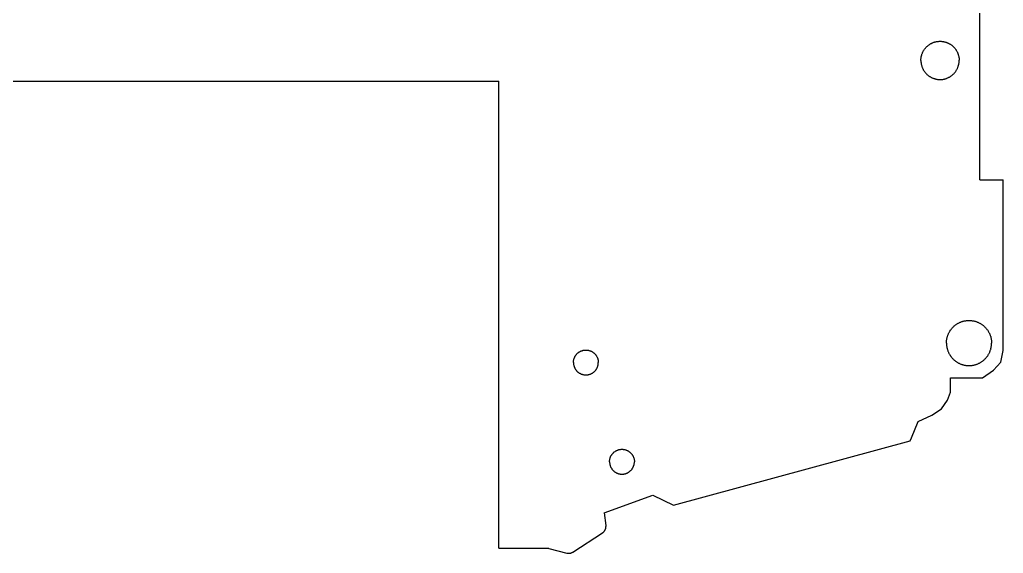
# Model space of a CAD drawing. Header units: inches. Extents: x 1.44 to 6.59, y 1.74 to 4.61.
# Drawn here: x 4.014 to 6.586, y 1.737 to 3.132 of the extents above; entities that cross this region are included whole.
import ezdxf

# ---------------------------------------------------------------- set-up
doc = ezdxf.new("R2010")
doc.units = ezdxf.units.IN
doc.header["$MEASUREMENT"] = 0
doc.layers.add('Mechanical2', color=216, linetype='Continuous')

msp = doc.modelspace()

# ---------------------------------------------------------------- linework, layer by layer
at = {"layer": 'Mechanical2'}
for p, q in [((6.5253, 2.7129), (6.5253, 3.3352)), ((6.3857, 3.0608), (6.3867, 3.0617)), ((6.3867, 3.0617), (6.3877, 3.0627)), ((6.3877, 3.0627), (6.3888, 3.0636)), ((6.3888, 3.0636), (6.3899, 3.0645)), ((6.3899, 3.0645), (6.391, 3.0654)), ((6.391, 3.0654), (6.3921, 3.0662)), ((6.3921, 3.0662), (6.3933, 3.067)), ((6.3933, 3.067), (6.3945, 3.0677)), ((6.3945, 3.0677), (6.3957, 3.0685)), ((6.3957, 3.0685), (6.3969, 3.0692)), ((6.3969, 3.0692), (6.3982, 3.0698)), ((6.3982, 3.0698), (6.3994, 3.0704)), ((6.3994, 3.0704), (6.4007, 3.071)), ((6.4007, 3.071), (6.402, 3.0716)), ((6.402, 3.0716), (6.4033, 3.0721)), ((6.4033, 3.0721), (6.4046, 3.0726)), ((6.4046, 3.0726), (6.406, 3.073)), ((6.406, 3.073), (6.4073, 3.0734)), ((6.4073, 3.0734), (6.4087, 3.0738)), ((6.4087, 3.0738), (6.4101, 3.0741)), ((6.4101, 3.0741), (6.4114, 3.0744)), ((6.4114, 3.0744), (6.4128, 3.0746)), ((6.4128, 3.0746), (6.4142, 3.0748)), ((6.4142, 3.0748), (6.4156, 3.075)), ((6.4156, 3.075), (6.417, 3.0751)), ((6.417, 3.0751), (6.4184, 3.0752)), ((6.4184, 3.0752), (6.4198, 3.0753)), ((6.4198, 3.0753), (6.4212, 3.0753)), ((6.4212, 3.0753), (6.4227, 3.0753)), ((6.4227, 3.0753), (6.4241, 3.0752)), ((6.4241, 3.0752), (6.4255, 3.0751)), ((6.4255, 3.0751), (6.4269, 3.0749)), ((6.4269, 3.0749), (6.4283, 3.0747)), ((6.4283, 3.0747), (6.4297, 3.0745)), ((6.4297, 3.0745), (6.431, 3.0742)), ((6.431, 3.0742), (6.4324, 3.0739)), ((6.4324, 3.0739), (6.4338, 3.0736)), ((6.4338, 3.0736), (6.4351, 3.0732)), ((6.4351, 3.0732), (6.4365, 3.0728)), ((6.4365, 3.0728), (6.4378, 3.0723)), ((6.4378, 3.0723), (6.4391, 3.0718)), ((6.4391, 3.0718), (6.4404, 3.0713)), ((6.4404, 3.0713), (6.4417, 3.0707)), ((6.4417, 3.0707), (6.443, 3.0701)), ((6.443, 3.0701), (6.4443, 3.0695)), ((6.4443, 3.0695), (6.4455, 3.0688)), ((6.4455, 3.0688), (6.4467, 3.0681)), ((6.4467, 3.0681), (6.4479, 3.0674)), ((6.4479, 3.0674), (6.4491, 3.0666)), ((6.4491, 3.0666), (6.4502, 3.0658)), ((6.4502, 3.0658), (6.4514, 3.0649)), ((6.4514, 3.0649), (6.4525, 3.0641)), ((6.4525, 3.0641), (6.4535, 3.0632)), ((6.4535, 3.0632), (6.4546, 3.0622)), ((6.4546, 3.0622), (6.4556, 3.0613)), ((6.3719, 3.0351), (6.3722, 3.0365)), ((6.3722, 3.0365), (6.3725, 3.0378)), ((6.3725, 3.0378), (6.3729, 3.0392)), ((6.3729, 3.0392), (6.3733, 3.0405)), ((6.3733, 3.0405), (6.3737, 3.0419)), ((6.3737, 3.0419), (6.3742, 3.0432)), ((6.3742, 3.0432), (6.3747, 3.0445)), ((6.3747, 3.0445), (6.3753, 3.0458)), ((6.3753, 3.0458), (6.3759, 3.0471)), ((6.3759, 3.0471), (6.3765, 3.0483)), ((6.3765, 3.0483), (6.3772, 3.0496)), ((6.3772, 3.0496), (6.3779, 3.0508)), ((6.3779, 3.0508), (6.3786, 3.052)), ((6.3786, 3.052), (6.3794, 3.0532)), ((6.3794, 3.0532), (6.3802, 3.0543)), ((6.3802, 3.0543), (6.381, 3.0555)), ((6.381, 3.0555), (6.3819, 3.0566)), ((6.3819, 3.0566), (6.3828, 3.0577)), ((6.3828, 3.0577), (6.3837, 3.0587)), ((6.3837, 3.0587), (6.3847, 3.0598)), ((6.3847, 3.0598), (6.3857, 3.0608)), ((6.4556, 3.0613), (6.4566, 3.0603)), ((6.4566, 3.0603), (6.4576, 3.0592)), ((6.4576, 3.0592), (6.4585, 3.0582)), ((6.4585, 3.0582), (6.4594, 3.0571)), ((6.4594, 3.0571), (6.4603, 3.056)), ((6.4603, 3.056), (6.4612, 3.0549)), ((6.4612, 3.0549), (6.462, 3.0538)), ((6.462, 3.0538), (6.4628, 3.0526)), ((6.4628, 3.0526), (6.4635, 3.0514)), ((6.4635, 3.0514), (6.4643, 3.0502)), ((6.4643, 3.0502), (6.4649, 3.049)), ((6.4649, 3.049), (6.4656, 3.0477)), ((6.4656, 3.0477), (6.4662, 3.0464)), ((6.4662, 3.0464), (6.4668, 3.0451)), ((6.4668, 3.0451), (6.4673, 3.0438)), ((6.4673, 3.0438), (6.4678, 3.0425)), ((6.4678, 3.0425), (6.4683, 3.0412)), ((6.4683, 3.0412), (6.4687, 3.0399)), ((6.4687, 3.0399), (6.4691, 3.0385)), ((6.4691, 3.0385), (6.4695, 3.0371)), ((6.4695, 3.0371), (6.4698, 3.0358)), ((6.4698, 3.0358), (6.4701, 3.0344)), ((6.3709, 3.0267), (6.371, 3.0281)), ((6.3709, 3.0253), (6.3709, 3.0267)), ((6.3709, 3.0253), (6.3709, 3.0239)), ((6.3709, 3.0239), (6.371, 3.0225)), ((6.371, 3.0281), (6.3711, 3.0295)), ((6.371, 3.0225), (6.3711, 3.0211)), ((6.3711, 3.0295), (6.3712, 3.0309)), ((6.3711, 3.0211), (6.3712, 3.0197)), ((6.3712, 3.0309), (6.3714, 3.0323)), ((6.3712, 3.0197), (6.3714, 3.0183)), ((6.3714, 3.0323), (6.3716, 3.0337)), ((6.3714, 3.0183), (6.3716, 3.0169)), ((6.3716, 3.0337), (6.3719, 3.0351)), ((6.3716, 3.0169), (6.3719, 3.0155)), ((6.3719, 3.0155), (6.3722, 3.0141)), ((6.3722, 3.0141), (6.3725, 3.0127)), ((6.3725, 3.0127), (6.3729, 3.0114)), ((6.3729, 3.0114), (6.3733, 3.01)), ((6.3733, 3.01), (6.3737, 3.0087)), ((6.4683, 3.0094), (6.4687, 3.0107)), ((6.4687, 3.0107), (6.4691, 3.0121)), ((6.4691, 3.0121), (6.4695, 3.0134)), ((6.4695, 3.0134), (6.4698, 3.0148)), ((6.4698, 3.0148), (6.4701, 3.0162)), ((6.4701, 3.0344), (6.4703, 3.033)), ((6.4701, 3.0162), (6.4703, 3.0176)), ((6.4703, 3.033), (6.4705, 3.0316)), ((6.4703, 3.0176), (6.4705, 3.019)), ((6.4705, 3.0316), (6.4707, 3.0302)), ((6.4705, 3.019), (6.4707, 3.0204)), ((6.4707, 3.0302), (6.4708, 3.0288)), ((6.4707, 3.0204), (6.4708, 3.0218)), ((6.4708, 3.0288), (6.4709, 3.0274)), ((6.4708, 3.0218), (6.4709, 3.0232)), ((6.4709, 3.0274), (6.4709, 3.026)), ((6.4709, 3.0246), (6.4709, 3.026)), ((6.4709, 3.0232), (6.4709, 3.0246)), ((6.3737, 3.0087), (6.3742, 3.0074)), ((6.3742, 3.0074), (6.3747, 3.0061)), ((6.3747, 3.0061), (6.3753, 3.0048)), ((6.3753, 3.0048), (6.3759, 3.0035)), ((6.3759, 3.0035), (6.3765, 3.0022)), ((6.3765, 3.0022), (6.3772, 3.001)), ((6.3772, 3.001), (6.3779, 2.9998)), ((6.3779, 2.9998), (6.3786, 2.9986)), ((6.3786, 2.9986), (6.3794, 2.9974)), ((6.3794, 2.9974), (6.3802, 2.9962)), ((6.3802, 2.9962), (6.381, 2.9951)), ((6.381, 2.9951), (6.3819, 2.994)), ((6.3819, 2.994), (6.3828, 2.9929)), ((6.3828, 2.9929), (6.3837, 2.9918)), ((6.3837, 2.9918), (6.3847, 2.9908)), ((6.3847, 2.9908), (6.3857, 2.9898)), ((6.3857, 2.9898), (6.3867, 2.9888)), ((6.3867, 2.9888), (6.3877, 2.9879)), ((6.3877, 2.9879), (6.3888, 2.987)), ((6.3888, 2.987), (6.3899, 2.9861)), ((6.3899, 2.9861), (6.391, 2.9852)), ((6.391, 2.9852), (6.3921, 2.9844)), ((6.3921, 2.9844), (6.3933, 2.9836)), ((6.4491, 2.984), (6.4502, 2.9848)), ((6.4502, 2.9848), (6.4514, 2.9856)), ((6.4514, 2.9856), (6.4525, 2.9865)), ((6.4525, 2.9865), (6.4535, 2.9874)), ((6.4535, 2.9874), (6.4546, 2.9883)), ((6.4546, 2.9883), (6.4556, 2.9893)), ((6.4556, 2.9893), (6.4566, 2.9903)), ((6.4566, 2.9903), (6.4576, 2.9913)), ((6.4576, 2.9913), (6.4585, 2.9924)), ((6.4585, 2.9924), (6.4594, 2.9934)), ((6.4594, 2.9934), (6.4603, 2.9945)), ((6.4603, 2.9945), (6.4612, 2.9957)), ((6.4612, 2.9957), (6.462, 2.9968)), ((6.462, 2.9968), (6.4628, 2.998)), ((6.4628, 2.998), (6.4635, 2.9992)), ((6.4635, 2.9992), (6.4643, 3.0004)), ((6.4643, 3.0004), (6.4649, 3.0016)), ((6.4649, 3.0016), (6.4656, 3.0029)), ((6.4656, 3.0029), (6.4662, 3.0041)), ((6.4662, 3.0041), (6.4668, 3.0054)), ((6.4668, 3.0054), (6.4673, 3.0067)), ((6.4673, 3.0067), (6.4678, 3.008)), ((6.4678, 3.008), (6.4683, 3.0094)), ((2.772, 2.971), (5.267, 2.971)), ((5.267, 1.7505), (5.267, 2.971)), ((6.3933, 2.9836), (6.3945, 2.9828)), ((6.3945, 2.9828), (6.3957, 2.9821)), ((6.3957, 2.9821), (6.3969, 2.9814)), ((6.3969, 2.9814), (6.3982, 2.9808)), ((6.3982, 2.9808), (6.3994, 2.9801)), ((6.3994, 2.9801), (6.4007, 2.9795)), ((6.4007, 2.9795), (6.402, 2.979)), ((6.402, 2.979), (6.4033, 2.9785)), ((6.4033, 2.9785), (6.4046, 2.978)), ((6.4046, 2.978), (6.406, 2.9776)), ((6.406, 2.9776), (6.4073, 2.9772)), ((6.4073, 2.9772), (6.4087, 2.9768)), ((6.4087, 2.9768), (6.4101, 2.9765)), ((6.4101, 2.9765), (6.4114, 2.9762)), ((6.4114, 2.9762), (6.4128, 2.9759)), ((6.4128, 2.9759), (6.4142, 2.9757)), ((6.4142, 2.9757), (6.4156, 2.9756)), ((6.4156, 2.9756), (6.417, 2.9754)), ((6.417, 2.9754), (6.4184, 2.9753)), ((6.4184, 2.9753), (6.4198, 2.9753)), ((6.4198, 2.9753), (6.4212, 2.9753)), ((6.4212, 2.9753), (6.4227, 2.9753)), ((6.4227, 2.9753), (6.4241, 2.9754)), ((6.4241, 2.9754), (6.4255, 2.9755)), ((6.4255, 2.9755), (6.4269, 2.9756)), ((6.4269, 2.9756), (6.4283, 2.9758)), ((6.4283, 2.9758), (6.4297, 2.9761)), ((6.4297, 2.9761), (6.431, 2.9763)), ((6.431, 2.9763), (6.4324, 2.9766)), ((6.4324, 2.9766), (6.4338, 2.977)), ((6.4338, 2.977), (6.4351, 2.9774)), ((6.4351, 2.9774), (6.4365, 2.9778)), ((6.4365, 2.9778), (6.4378, 2.9782)), ((6.4378, 2.9782), (6.4391, 2.9787)), ((6.4391, 2.9787), (6.4404, 2.9793)), ((6.4404, 2.9793), (6.4417, 2.9798)), ((6.4417, 2.9798), (6.443, 2.9804)), ((6.443, 2.9804), (6.4443, 2.9811)), ((6.4443, 2.9811), (6.4455, 2.9818)), ((6.4455, 2.9818), (6.4467, 2.9825)), ((6.4467, 2.9825), (6.4479, 2.9832)), ((6.4479, 2.9832), (6.4491, 2.984)), ((6.5253, 2.7129), (6.5864, 2.7129)), ((6.5864, 2.2671), (6.5864, 2.7129)), ((6.4736, 2.3409), (6.475, 2.3415)), ((6.475, 2.3415), (6.4764, 2.342)), ((6.4764, 2.342), (6.4779, 2.3425)), ((6.4779, 2.3425), (6.4793, 2.343)), ((6.4793, 2.343), (6.4808, 2.3434)), ((6.4808, 2.3434), (6.4823, 2.3438)), ((6.4823, 2.3438), (6.4838, 2.3442)), ((6.4838, 2.3442), (6.4853, 2.3445)), ((6.4853, 2.3445), (6.4868, 2.3448)), ((6.4868, 2.3448), (6.4883, 2.345)), ((6.4883, 2.345), (6.4898, 2.3452)), ((6.4898, 2.3452), (6.4913, 2.3454)), ((6.4913, 2.3454), (6.4929, 2.3455)), ((6.4929, 2.3455), (6.4944, 2.3456)), ((6.4944, 2.3456), (6.4959, 2.3456)), ((6.4959, 2.3456), (6.4975, 2.3456)), ((6.4975, 2.3456), (6.499, 2.3456)), ((6.499, 2.3456), (6.5005, 2.3455)), ((6.5005, 2.3455), (6.502, 2.3454)), ((6.502, 2.3454), (6.5036, 2.3452)), ((6.5036, 2.3452), (6.5051, 2.345)), ((6.5051, 2.345), (6.5066, 2.3448)), ((6.5066, 2.3448), (6.5081, 2.3445)), ((6.5081, 2.3445), (6.5096, 2.3442)), ((6.5096, 2.3442), (6.5111, 2.3438)), ((6.5111, 2.3438), (6.5126, 2.3434)), ((6.5126, 2.3434), (6.5141, 2.343)), ((6.5141, 2.343), (6.5155, 2.3425)), ((6.5155, 2.3425), (6.517, 2.342)), ((6.517, 2.342), (6.5184, 2.3415)), ((6.5184, 2.3415), (6.5198, 2.3409)), ((6.4447, 2.3145), (6.4454, 2.3159)), ((6.4454, 2.3159), (6.4462, 2.3172)), ((6.4462, 2.3172), (6.447, 2.3185)), ((6.447, 2.3185), (6.4478, 2.3198)), ((6.4478, 2.3198), (6.4487, 2.321)), ((6.4487, 2.321), (6.4496, 2.3222)), ((6.4496, 2.3222), (6.4506, 2.3235)), ((6.4506, 2.3235), (6.4516, 2.3246)), ((6.4516, 2.3246), (6.4526, 2.3258)), ((6.4526, 2.3258), (6.4536, 2.3269)), ((6.4536, 2.3269), (6.4547, 2.328)), ((6.4547, 2.328), (6.4557, 2.3291)), ((6.4557, 2.3291), (6.4569, 2.3302)), ((6.4569, 2.3302), (6.458, 2.3312)), ((6.458, 2.3312), (6.4592, 2.3322)), ((6.4592, 2.3322), (6.4604, 2.3331)), ((6.4604, 2.3331), (6.4616, 2.3341)), ((6.4616, 2.3341), (6.4628, 2.3349)), ((6.4628, 2.3349), (6.4641, 2.3358)), ((6.4641, 2.3358), (6.4654, 2.3366)), ((6.4654, 2.3366), (6.4667, 2.3374)), ((6.4667, 2.3374), (6.468, 2.3382)), ((6.468, 2.3382), (6.4694, 2.3389)), ((6.4694, 2.3389), (6.4708, 2.3396)), ((6.4708, 2.3396), (6.4722, 2.3403)), ((6.4722, 2.3403), (6.4736, 2.3409)), ((6.5198, 2.3409), (6.5212, 2.3403)), ((6.5212, 2.3403), (6.5226, 2.3396)), ((6.5226, 2.3396), (6.524, 2.3389)), ((6.524, 2.3389), (6.5253, 2.3382)), ((6.5253, 2.3382), (6.5267, 2.3374)), ((6.5267, 2.3374), (6.528, 2.3366)), ((6.528, 2.3366), (6.5293, 2.3358)), ((6.5293, 2.3358), (6.5305, 2.3349)), ((6.5305, 2.3349), (6.5318, 2.3341)), ((6.5318, 2.3341), (6.533, 2.3331)), ((6.533, 2.3331), (6.5342, 2.3322)), ((6.5342, 2.3322), (6.5354, 2.3312)), ((6.5354, 2.3312), (6.5365, 2.3302)), ((6.5365, 2.3302), (6.5376, 2.3291)), ((6.5376, 2.3291), (6.5387, 2.328)), ((6.5387, 2.328), (6.5398, 2.3269)), ((6.5398, 2.3269), (6.5408, 2.3258)), ((6.5408, 2.3258), (6.5418, 2.3246)), ((6.5418, 2.3246), (6.5428, 2.3235)), ((6.5428, 2.3235), (6.5437, 2.3222)), ((6.5437, 2.3222), (6.5446, 2.321)), ((6.5446, 2.321), (6.5455, 2.3198)), ((6.5455, 2.3198), (6.5464, 2.3185)), ((6.5464, 2.3185), (6.5472, 2.3172)), ((6.5472, 2.3172), (6.548, 2.3159)), ((6.548, 2.3159), (6.5487, 2.3145)), ((6.4377, 2.2896), (6.4378, 2.2911)), ((6.4378, 2.2911), (6.4379, 2.2927)), ((6.4379, 2.2927), (6.4381, 2.2942)), ((6.4381, 2.2942), (6.4383, 2.2957)), ((6.4383, 2.2957), (6.4386, 2.2972)), ((6.4386, 2.2972), (6.4389, 2.2987)), ((6.4389, 2.2987), (6.4392, 2.3002)), ((6.4392, 2.3002), (6.4396, 2.3017)), ((6.4396, 2.3017), (6.44, 2.3032)), ((6.44, 2.3032), (6.4405, 2.3046)), ((6.4405, 2.3046), (6.441, 2.3061)), ((6.441, 2.3061), (6.4415, 2.3075)), ((6.4415, 2.3075), (6.442, 2.309)), ((6.442, 2.309), (6.4426, 2.3104)), ((6.4426, 2.3104), (6.4433, 2.3118)), ((6.4433, 2.3118), (6.444, 2.3132)), ((6.444, 2.3132), (6.4447, 2.3145)), ((6.5487, 2.3145), (6.5494, 2.3132)), ((6.5494, 2.3132), (6.5501, 2.3118)), ((6.5501, 2.3118), (6.5507, 2.3104)), ((6.5507, 2.3104), (6.5513, 2.309)), ((6.5513, 2.309), (6.5519, 2.3075)), ((6.5519, 2.3075), (6.5524, 2.3061)), ((6.5524, 2.3061), (6.5529, 2.3046)), ((6.5529, 2.3046), (6.5534, 2.3032)), ((6.5534, 2.3032), (6.5538, 2.3017)), ((6.5538, 2.3017), (6.5541, 2.3002)), ((6.5541, 2.3002), (6.5545, 2.2987)), ((6.5545, 2.2987), (6.5548, 2.2972)), ((6.5548, 2.2972), (6.555, 2.2957)), ((6.555, 2.2957), (6.5552, 2.2942)), ((6.5552, 2.2942), (6.5554, 2.2927)), ((6.5554, 2.2927), (6.5556, 2.2911)), ((6.5556, 2.2911), (6.5557, 2.2896)), ((5.4784, 2.2639), (5.4794, 2.2644)), ((5.4794, 2.2644), (5.4804, 2.2649)), ((5.4804, 2.2649), (5.4814, 2.2654)), ((5.4814, 2.2654), (5.4825, 2.2658)), ((5.4825, 2.2658), (5.4835, 2.2662)), ((5.4835, 2.2662), (5.4846, 2.2666)), ((5.4846, 2.2666), (5.4857, 2.2669)), ((5.4857, 2.2669), (5.4868, 2.2672)), ((5.4868, 2.2672), (5.4879, 2.2675)), ((5.4879, 2.2675), (5.489, 2.2677)), ((5.489, 2.2677), (5.4901, 2.2679)), ((5.4901, 2.2679), (5.4912, 2.268)), ((5.4912, 2.268), (5.4924, 2.2681)), ((5.4924, 2.2681), (5.4935, 2.2682)), ((5.4935, 2.2682), (5.4946, 2.2682)), ((5.4946, 2.2682), (5.4958, 2.2682)), ((5.4958, 2.2682), (5.4969, 2.2681)), ((5.4969, 2.2681), (5.498, 2.268)), ((5.498, 2.268), (5.4992, 2.2679)), ((5.4992, 2.2679), (5.5003, 2.2677)), ((5.5003, 2.2677), (5.5014, 2.2675)), ((5.5014, 2.2675), (5.5025, 2.2672)), ((5.5025, 2.2672), (5.5036, 2.2669)), ((5.5036, 2.2669), (5.5047, 2.2666)), ((5.5047, 2.2666), (5.5058, 2.2662)), ((5.5058, 2.2662), (5.5068, 2.2658)), ((5.5068, 2.2658), (5.5079, 2.2654)), ((5.5079, 2.2654), (5.5089, 2.2649)), ((5.5089, 2.2649), (5.5099, 2.2644)), ((5.5099, 2.2644), (5.5109, 2.2639)), ((6.4376, 2.2881), (6.4377, 2.2896)), ((6.4376, 2.2865), (6.4376, 2.2881)), ((6.4376, 2.2865), (6.4376, 2.285)), ((6.4376, 2.285), (6.4377, 2.2835)), ((6.4377, 2.2835), (6.4378, 2.2819)), ((6.4378, 2.2819), (6.4379, 2.2804)), ((6.4379, 2.2804), (6.4381, 2.2789)), ((6.4381, 2.2789), (6.4383, 2.2774)), ((6.4383, 2.2774), (6.4386, 2.2759)), ((6.4386, 2.2759), (6.4389, 2.2744)), ((6.4389, 2.2744), (6.4392, 2.2729)), ((6.4392, 2.2729), (6.4396, 2.2714)), ((6.4396, 2.2714), (6.44, 2.2699)), ((6.44, 2.2699), (6.4405, 2.2684)), ((6.4405, 2.2684), (6.441, 2.267)), ((6.441, 2.267), (6.4415, 2.2655)), ((6.4415, 2.2655), (6.442, 2.2641)), ((6.442, 2.2641), (6.4426, 2.2627)), ((6.5507, 2.2627), (6.5513, 2.2641)), ((6.5513, 2.2641), (6.5519, 2.2655)), ((6.5519, 2.2655), (6.5524, 2.267)), ((6.5524, 2.267), (6.5529, 2.2684)), ((6.5529, 2.2684), (6.5534, 2.2699)), ((6.5534, 2.2699), (6.5538, 2.2714)), ((6.5538, 2.2714), (6.5541, 2.2729)), ((6.5541, 2.2729), (6.5545, 2.2744)), ((6.5545, 2.2744), (6.5548, 2.2759)), ((6.5548, 2.2759), (6.555, 2.2774)), ((6.555, 2.2774), (6.5552, 2.2789)), ((6.5552, 2.2789), (6.5554, 2.2804)), ((6.5554, 2.2804), (6.5556, 2.2819)), ((6.5556, 2.2819), (6.5557, 2.2835)), ((6.5557, 2.2896), (6.5557, 2.2881)), ((6.5557, 2.2881), (6.5557, 2.2865)), ((6.5557, 2.285), (6.5557, 2.2865)), ((6.5557, 2.2835), (6.5557, 2.285)), ((6.58, 2.2364), (6.5864, 2.2671)), ((5.4622, 2.238), (5.4623, 2.2391)), ((5.4623, 2.2391), (5.4625, 2.2402)), ((5.4625, 2.2402), (5.4626, 2.2413)), ((5.4626, 2.2413), (5.4629, 2.2425)), ((5.4629, 2.2425), (5.4631, 2.2436)), ((5.4631, 2.2436), (5.4634, 2.2447)), ((5.4634, 2.2447), (5.4637, 2.2457)), ((5.4637, 2.2457), (5.4641, 2.2468)), ((5.4641, 2.2468), (5.4645, 2.2479)), ((5.4645, 2.2479), (5.465, 2.2489)), ((5.465, 2.2489), (5.4654, 2.25)), ((5.4654, 2.25), (5.4659, 2.251)), ((5.4659, 2.251), (5.4665, 2.252)), ((5.4665, 2.252), (5.4671, 2.2529)), ((5.4671, 2.2529), (5.4677, 2.2539)), ((5.4677, 2.2539), (5.4684, 2.2548)), ((5.4684, 2.2548), (5.469, 2.2557)), ((5.469, 2.2557), (5.4697, 2.2566)), ((5.4697, 2.2566), (5.4705, 2.2575)), ((5.4705, 2.2575), (5.4713, 2.2583)), ((5.4713, 2.2583), (5.4721, 2.2591)), ((5.4721, 2.2591), (5.4729, 2.2599)), ((5.4729, 2.2599), (5.4738, 2.2606)), ((5.4738, 2.2606), (5.4746, 2.2613)), ((5.4746, 2.2613), (5.4755, 2.262)), ((5.4755, 2.262), (5.4765, 2.2626)), ((5.4765, 2.2626), (5.4774, 2.2633)), ((5.4774, 2.2633), (5.4784, 2.2639)), ((5.5109, 2.2639), (5.5119, 2.2633)), ((5.5119, 2.2633), (5.5128, 2.2626)), ((5.5128, 2.2626), (5.5137, 2.262)), ((5.5137, 2.262), (5.5147, 2.2613)), ((5.5147, 2.2613), (5.5155, 2.2606)), ((5.5155, 2.2606), (5.5164, 2.2599)), ((5.5164, 2.2599), (5.5172, 2.2591)), ((5.5172, 2.2591), (5.518, 2.2583)), ((5.518, 2.2583), (5.5188, 2.2575)), ((5.5188, 2.2575), (5.5195, 2.2566)), ((5.5195, 2.2566), (5.5203, 2.2557)), ((5.5203, 2.2557), (5.5209, 2.2548)), ((5.5209, 2.2548), (5.5216, 2.2539)), ((5.5216, 2.2539), (5.5222, 2.2529)), ((5.5222, 2.2529), (5.5228, 2.252)), ((5.5228, 2.252), (5.5233, 2.251)), ((5.5233, 2.251), (5.5239, 2.25)), ((5.5239, 2.25), (5.5243, 2.2489)), ((5.5243, 2.2489), (5.5248, 2.2479)), ((5.5248, 2.2479), (5.5252, 2.2468)), ((5.5252, 2.2468), (5.5256, 2.2457)), ((5.5256, 2.2457), (5.5259, 2.2447)), ((5.5259, 2.2447), (5.5262, 2.2436)), ((5.5262, 2.2436), (5.5264, 2.2425)), ((5.5264, 2.2425), (5.5267, 2.2413)), ((5.5267, 2.2413), (5.5268, 2.2402)), ((5.5268, 2.2402), (5.527, 2.2391)), ((5.527, 2.2391), (5.5271, 2.238)), ((6.4426, 2.2627), (6.4433, 2.2613)), ((6.4433, 2.2613), (6.444, 2.2599)), ((6.444, 2.2599), (6.4447, 2.2586)), ((6.4447, 2.2586), (6.4454, 2.2572)), ((6.4454, 2.2572), (6.4462, 2.2559)), ((6.4462, 2.2559), (6.447, 2.2546)), ((6.447, 2.2546), (6.4478, 2.2533)), ((6.4478, 2.2533), (6.4487, 2.2521)), ((6.4487, 2.2521), (6.4496, 2.2508)), ((6.4496, 2.2508), (6.4506, 2.2496)), ((6.4506, 2.2496), (6.4516, 2.2485)), ((6.4516, 2.2485), (6.4526, 2.2473)), ((6.4526, 2.2473), (6.4536, 2.2462)), ((6.4536, 2.2462), (6.4547, 2.2451)), ((6.4547, 2.2451), (6.4557, 2.244)), ((6.4557, 2.244), (6.4569, 2.2429)), ((6.4569, 2.2429), (6.458, 2.2419)), ((6.458, 2.2419), (6.4592, 2.2409)), ((6.4592, 2.2409), (6.4604, 2.24)), ((6.4604, 2.24), (6.4616, 2.239)), ((6.4616, 2.239), (6.4628, 2.2381)), ((6.5305, 2.2381), (6.5318, 2.239)), ((6.5318, 2.239), (6.533, 2.24)), ((6.533, 2.24), (6.5342, 2.2409)), ((6.5342, 2.2409), (6.5354, 2.2419)), ((6.5354, 2.2419), (6.5365, 2.2429)), ((6.5365, 2.2429), (6.5376, 2.244)), ((6.5376, 2.244), (6.5387, 2.2451)), ((6.5387, 2.2451), (6.5398, 2.2462)), ((6.5398, 2.2462), (6.5408, 2.2473)), ((6.5408, 2.2473), (6.5418, 2.2485)), ((6.5418, 2.2485), (6.5428, 2.2496)), ((6.5428, 2.2496), (6.5437, 2.2508)), ((6.5437, 2.2508), (6.5446, 2.2521)), ((6.5446, 2.2521), (6.5455, 2.2533)), ((6.5455, 2.2533), (6.5464, 2.2546)), ((6.5464, 2.2546), (6.5472, 2.2559)), ((6.5472, 2.2559), (6.548, 2.2572)), ((6.548, 2.2572), (6.5487, 2.2586)), ((6.5487, 2.2586), (6.5494, 2.2599)), ((6.5494, 2.2599), (6.5501, 2.2613)), ((6.5501, 2.2613), (6.5507, 2.2627)), ((5.4621, 2.2357), (5.4622, 2.2368)), ((5.4621, 2.2357), (5.4622, 2.2346)), ((5.4622, 2.2368), (5.4622, 2.238)), ((5.4622, 2.2346), (5.4622, 2.2334)), ((5.4622, 2.2334), (5.4623, 2.2323)), ((5.4623, 2.2323), (5.4625, 2.2312)), ((5.4625, 2.2312), (5.4626, 2.2301)), ((5.4626, 2.2301), (5.4629, 2.2289)), ((5.4629, 2.2289), (5.4631, 2.2278)), ((5.4631, 2.2278), (5.4634, 2.2267)), ((5.4634, 2.2267), (5.4637, 2.2257)), ((5.4637, 2.2257), (5.4641, 2.2246)), ((5.4641, 2.2246), (5.4645, 2.2235)), ((5.4645, 2.2235), (5.465, 2.2225)), ((5.465, 2.2225), (5.4654, 2.2215)), ((5.4654, 2.2215), (5.4659, 2.2204)), ((5.4659, 2.2204), (5.4665, 2.2195)), ((5.4665, 2.2195), (5.4671, 2.2185)), ((5.4671, 2.2185), (5.4677, 2.2175)), ((5.4677, 2.2175), (5.4684, 2.2166)), ((5.4684, 2.2166), (5.469, 2.2157)), ((5.469, 2.2157), (5.4697, 2.2148)), ((5.4697, 2.2148), (5.4705, 2.214)), ((5.4705, 2.214), (5.4713, 2.2131)), ((5.4713, 2.2131), (5.4721, 2.2123)), ((5.5172, 2.2123), (5.518, 2.2131)), ((5.518, 2.2131), (5.5188, 2.214)), ((5.5188, 2.214), (5.5195, 2.2148)), ((5.5195, 2.2148), (5.5203, 2.2157)), ((5.5203, 2.2157), (5.5209, 2.2166)), ((5.5209, 2.2166), (5.5216, 2.2175)), ((5.5216, 2.2175), (5.5222, 2.2185)), ((5.5222, 2.2185), (5.5228, 2.2195)), ((5.5228, 2.2195), (5.5233, 2.2204)), ((5.5233, 2.2204), (5.5239, 2.2215)), ((5.5239, 2.2215), (5.5243, 2.2225)), ((5.5243, 2.2225), (5.5248, 2.2235)), ((5.5248, 2.2235), (5.5252, 2.2246)), ((5.5252, 2.2246), (5.5256, 2.2257)), ((5.5256, 2.2257), (5.5259, 2.2267)), ((5.5259, 2.2267), (5.5262, 2.2278)), ((5.5262, 2.2278), (5.5264, 2.2289)), ((5.5264, 2.2289), (5.5267, 2.2301)), ((5.5267, 2.2301), (5.5268, 2.2312)), ((5.5268, 2.2312), (5.527, 2.2323)), ((5.527, 2.2323), (5.5271, 2.2334)), ((5.5271, 2.238), (5.5271, 2.2368)), ((5.5271, 2.2368), (5.5271, 2.2357)), ((5.5271, 2.2346), (5.5271, 2.2357)), ((5.5271, 2.2334), (5.5271, 2.2346)), ((6.4628, 2.2381), (6.4641, 2.2373)), ((6.4641, 2.2373), (6.4654, 2.2365)), ((6.4654, 2.2365), (6.4667, 2.2357)), ((6.4667, 2.2357), (6.468, 2.2349)), ((6.468, 2.2349), (6.4694, 2.2342)), ((6.4694, 2.2342), (6.4708, 2.2335)), ((6.4708, 2.2335), (6.4722, 2.2328)), ((6.4722, 2.2328), (6.4736, 2.2322)), ((6.4736, 2.2322), (6.475, 2.2316)), ((6.475, 2.2316), (6.4764, 2.2311)), ((6.4764, 2.2311), (6.4779, 2.2306)), ((6.4779, 2.2306), (6.4793, 2.2301)), ((6.4793, 2.2301), (6.4808, 2.2297)), ((6.4808, 2.2297), (6.4823, 2.2293)), ((6.4823, 2.2293), (6.4838, 2.2289)), ((6.4838, 2.2289), (6.4853, 2.2286)), ((6.4853, 2.2286), (6.4868, 2.2283)), ((6.4868, 2.2283), (6.4883, 2.2281)), ((6.4883, 2.2281), (6.4898, 2.2279)), ((6.4898, 2.2279), (6.4913, 2.2277)), ((6.4913, 2.2277), (6.4929, 2.2276)), ((6.4929, 2.2276), (6.4944, 2.2275)), ((6.4944, 2.2275), (6.4959, 2.2275)), ((6.4959, 2.2275), (6.4975, 2.2275)), ((6.4975, 2.2275), (6.499, 2.2275)), ((6.499, 2.2275), (6.5005, 2.2276)), ((6.5005, 2.2276), (6.502, 2.2277)), ((6.502, 2.2277), (6.5036, 2.2279)), ((6.5036, 2.2279), (6.5051, 2.2281)), ((6.5051, 2.2281), (6.5066, 2.2283)), ((6.5066, 2.2283), (6.5081, 2.2286)), ((6.5081, 2.2286), (6.5096, 2.2289)), ((6.5096, 2.2289), (6.5111, 2.2293)), ((6.5111, 2.2293), (6.5126, 2.2297)), ((6.5126, 2.2297), (6.5141, 2.2301)), ((6.5141, 2.2301), (6.5155, 2.2306)), ((6.5155, 2.2306), (6.517, 2.2311)), ((6.517, 2.2311), (6.5184, 2.2316)), ((6.5184, 2.2316), (6.5198, 2.2322)), ((6.5198, 2.2322), (6.5212, 2.2328)), ((6.5212, 2.2328), (6.5226, 2.2335)), ((6.5226, 2.2335), (6.524, 2.2342)), ((6.524, 2.2342), (6.5253, 2.2349)), ((6.5253, 2.2349), (6.5267, 2.2357)), ((6.5267, 2.2357), (6.528, 2.2365)), ((6.528, 2.2365), (6.5293, 2.2373)), ((6.5293, 2.2373), (6.5305, 2.2381)), ((6.5319, 2.1958), (6.5609, 2.216)), ((6.5609, 2.216), (6.58, 2.2364)), ((5.4721, 2.2123), (5.4729, 2.2116)), ((5.4729, 2.2116), (5.4738, 2.2108)), ((5.4738, 2.2108), (5.4746, 2.2101)), ((5.4746, 2.2101), (5.4755, 2.2094)), ((5.4755, 2.2094), (5.4765, 2.2088)), ((5.4765, 2.2088), (5.4774, 2.2081)), ((5.4774, 2.2081), (5.4784, 2.2076)), ((5.4784, 2.2076), (5.4794, 2.207)), ((5.4794, 2.207), (5.4804, 2.2065)), ((5.4804, 2.2065), (5.4814, 2.206)), ((5.4814, 2.206), (5.4825, 2.2056)), ((5.4825, 2.2056), (5.4835, 2.2052)), ((5.4835, 2.2052), (5.4846, 2.2048)), ((5.4846, 2.2048), (5.4857, 2.2045)), ((5.4857, 2.2045), (5.4868, 2.2042)), ((5.4868, 2.2042), (5.4879, 2.2039)), ((5.4879, 2.2039), (5.489, 2.2037)), ((5.489, 2.2037), (5.4901, 2.2035)), ((5.4901, 2.2035), (5.4912, 2.2034)), ((5.4912, 2.2034), (5.4924, 2.2033)), ((5.4924, 2.2033), (5.4935, 2.2032)), ((5.4935, 2.2032), (5.4946, 2.2032)), ((5.4946, 2.2032), (5.4958, 2.2032)), ((5.4958, 2.2032), (5.4969, 2.2033)), ((5.4969, 2.2033), (5.498, 2.2034)), ((5.498, 2.2034), (5.4992, 2.2035)), ((5.4992, 2.2035), (5.5003, 2.2037)), ((5.5003, 2.2037), (5.5014, 2.2039)), ((5.5014, 2.2039), (5.5025, 2.2042)), ((5.5025, 2.2042), (5.5036, 2.2045)), ((5.5036, 2.2045), (5.5047, 2.2048)), ((5.5047, 2.2048), (5.5058, 2.2052)), ((5.5058, 2.2052), (5.5068, 2.2056)), ((5.5068, 2.2056), (5.5079, 2.206)), ((5.5079, 2.206), (5.5089, 2.2065)), ((5.5089, 2.2065), (5.5099, 2.207)), ((5.5099, 2.207), (5.5109, 2.2076)), ((5.5109, 2.2076), (5.5119, 2.2081)), ((5.5119, 2.2081), (5.5128, 2.2088)), ((5.5128, 2.2088), (5.5137, 2.2094)), ((5.5137, 2.2094), (5.5147, 2.2101)), ((5.5147, 2.2101), (5.5155, 2.2108)), ((5.5155, 2.2108), (5.5164, 2.2116)), ((5.5164, 2.2116), (5.5172, 2.2123)), ((6.4482, 2.1958), (6.5319, 2.1958)), ((6.4482, 2.1584), (6.4482, 2.1958)), ((6.4247, 2.1148), (6.4403, 2.137)), ((6.4403, 2.137), (6.4482, 2.1584)), ((6.3991, 2.0979), (6.4247, 2.1148)), ((6.3635, 2.0815), (6.3991, 2.0979)), ((6.346, 2.0387), (6.3635, 2.0815)), ((6.3425, 2.0308), (6.346, 2.0387)), ((5.5769, 2.0065), (5.5779, 2.0069)), ((5.5779, 2.0069), (5.579, 2.0073)), ((5.579, 2.0073), (5.5801, 2.0076)), ((5.5801, 2.0076), (5.5812, 2.0079)), ((5.5812, 2.0079), (5.5823, 2.0081)), ((5.5823, 2.0081), (5.5834, 2.0084)), ((5.5834, 2.0084), (5.5845, 2.0085)), ((5.5845, 2.0085), (5.5856, 2.0087)), ((5.5856, 2.0087), (5.5868, 2.0088)), ((5.5868, 2.0088), (5.5879, 2.0088)), ((5.5879, 2.0088), (5.589, 2.0089)), ((5.589, 2.0089), (5.5902, 2.0088)), ((5.5902, 2.0088), (5.5913, 2.0088)), ((5.5913, 2.0088), (5.5924, 2.0087)), ((5.5924, 2.0087), (5.5936, 2.0085)), ((5.5936, 2.0085), (5.5947, 2.0084)), ((5.5947, 2.0084), (5.5958, 2.0081)), ((5.5958, 2.0081), (5.5969, 2.0079)), ((5.5969, 2.0079), (5.598, 2.0076)), ((5.598, 2.0076), (5.5991, 2.0073)), ((5.5991, 2.0073), (5.6002, 2.0069)), ((5.6002, 2.0069), (5.6012, 2.0065)), ((5.7236, 1.8628), (6.3425, 2.0308)), ((5.5569, 1.9809), (5.557, 1.982)), ((5.557, 1.982), (5.5572, 1.9831)), ((5.5572, 1.9831), (5.5575, 1.9842)), ((5.5575, 1.9842), (5.5578, 1.9853)), ((5.5578, 1.9853), (5.5581, 1.9864)), ((5.5581, 1.9864), (5.5585, 1.9875)), ((5.5585, 1.9875), (5.5589, 1.9885)), ((5.5589, 1.9885), (5.5593, 1.9896)), ((5.5593, 1.9896), (5.5598, 1.9906)), ((5.5598, 1.9906), (5.5603, 1.9916)), ((5.5603, 1.9916), (5.5609, 1.9926)), ((5.5609, 1.9926), (5.5615, 1.9936)), ((5.5615, 1.9936), (5.5621, 1.9945)), ((5.5621, 1.9945), (5.5627, 1.9955)), ((5.5627, 1.9955), (5.5634, 1.9964)), ((5.5634, 1.9964), (5.5641, 1.9972)), ((5.5641, 1.9972), (5.5649, 1.9981)), ((5.5649, 1.9981), (5.5657, 1.9989)), ((5.5657, 1.9989), (5.5665, 1.9997)), ((5.5665, 1.9997), (5.5673, 2.0005)), ((5.5673, 2.0005), (5.5681, 2.0013)), ((5.5681, 2.0013), (5.569, 2.002)), ((5.569, 2.002), (5.5699, 2.0026)), ((5.5699, 2.0026), (5.5709, 2.0033)), ((5.5709, 2.0033), (5.5718, 2.0039)), ((5.5718, 2.0039), (5.5728, 2.0045)), ((5.5728, 2.0045), (5.5738, 2.0051)), ((5.5738, 2.0051), (5.5748, 2.0056)), ((5.5748, 2.0056), (5.5758, 2.006)), ((5.5758, 2.006), (5.5769, 2.0065)), ((5.6012, 2.0065), (5.6023, 2.006)), ((5.6023, 2.006), (5.6033, 2.0056)), ((5.6033, 2.0056), (5.6043, 2.0051)), ((5.6043, 2.0051), (5.6053, 2.0045)), ((5.6053, 2.0045), (5.6063, 2.0039)), ((5.6063, 2.0039), (5.6072, 2.0033)), ((5.6072, 2.0033), (5.6081, 2.0026)), ((5.6081, 2.0026), (5.609, 2.002)), ((5.609, 2.002), (5.6099, 2.0013)), ((5.6099, 2.0013), (5.6108, 2.0005)), ((5.6108, 2.0005), (5.6116, 1.9997)), ((5.6116, 1.9997), (5.6124, 1.9989)), ((5.6124, 1.9989), (5.6132, 1.9981)), ((5.6132, 1.9981), (5.6139, 1.9972)), ((5.6139, 1.9972), (5.6146, 1.9964)), ((5.6146, 1.9964), (5.6153, 1.9955)), ((5.6153, 1.9955), (5.616, 1.9945)), ((5.616, 1.9945), (5.6166, 1.9936)), ((5.6166, 1.9936), (5.6172, 1.9926)), ((5.6172, 1.9926), (5.6177, 1.9916)), ((5.6177, 1.9916), (5.6182, 1.9906)), ((5.6182, 1.9906), (5.6187, 1.9896)), ((5.6187, 1.9896), (5.6192, 1.9885)), ((5.6192, 1.9885), (5.6196, 1.9875)), ((5.6196, 1.9875), (5.6199, 1.9864)), ((5.6199, 1.9864), (5.6203, 1.9853)), ((5.6203, 1.9853), (5.6206, 1.9842)), ((5.6206, 1.9842), (5.6208, 1.9831)), ((5.6208, 1.9831), (5.621, 1.982)), ((5.621, 1.982), (5.6212, 1.9809)), ((5.5565, 1.9764), (5.5566, 1.9775)), ((5.5565, 1.9764), (5.5566, 1.9752)), ((5.5566, 1.9786), (5.5567, 1.9798)), ((5.5566, 1.9775), (5.5566, 1.9786)), ((5.5566, 1.9752), (5.5566, 1.9741)), ((5.5566, 1.9741), (5.5567, 1.973)), ((5.5567, 1.9798), (5.5569, 1.9809)), ((5.5567, 1.973), (5.5569, 1.9718)), ((5.5569, 1.9718), (5.557, 1.9707)), ((5.557, 1.9707), (5.5572, 1.9696)), ((5.5572, 1.9696), (5.5575, 1.9685)), ((5.5575, 1.9685), (5.5578, 1.9674)), ((5.5578, 1.9674), (5.5581, 1.9663)), ((5.5581, 1.9663), (5.5585, 1.9652)), ((5.5585, 1.9652), (5.5589, 1.9642)), ((5.5589, 1.9642), (5.5593, 1.9631)), ((5.5593, 1.9631), (5.5598, 1.9621)), ((5.5598, 1.9621), (5.5603, 1.9611)), ((5.5603, 1.9611), (5.5609, 1.9601)), ((5.5609, 1.9601), (5.5615, 1.9591)), ((5.5615, 1.9591), (5.5621, 1.9582)), ((5.5621, 1.9582), (5.5627, 1.9573)), ((5.5627, 1.9573), (5.5634, 1.9563)), ((5.5634, 1.9563), (5.5641, 1.9555)), ((5.5641, 1.9555), (5.5649, 1.9546)), ((5.6132, 1.9546), (5.6139, 1.9555)), ((5.6139, 1.9555), (5.6146, 1.9563)), ((5.6146, 1.9563), (5.6153, 1.9573)), ((5.6153, 1.9573), (5.616, 1.9582)), ((5.616, 1.9582), (5.6166, 1.9591)), ((5.6166, 1.9591), (5.6172, 1.9601)), ((5.6172, 1.9601), (5.6177, 1.9611)), ((5.6177, 1.9611), (5.6182, 1.9621)), ((5.6182, 1.9621), (5.6187, 1.9631)), ((5.6187, 1.9631), (5.6192, 1.9642)), ((5.6192, 1.9642), (5.6196, 1.9652)), ((5.6196, 1.9652), (5.6199, 1.9663)), ((5.6199, 1.9663), (5.6203, 1.9674)), ((5.6203, 1.9674), (5.6206, 1.9685)), ((5.6206, 1.9685), (5.6208, 1.9696)), ((5.6208, 1.9696), (5.621, 1.9707)), ((5.621, 1.9707), (5.6212, 1.9718)), ((5.6212, 1.9809), (5.6214, 1.9798)), ((5.6212, 1.9718), (5.6214, 1.973)), ((5.6214, 1.9798), (5.6215, 1.9786)), ((5.6214, 1.973), (5.6215, 1.9741)), ((5.6215, 1.9786), (5.6215, 1.9775)), ((5.6215, 1.9775), (5.6215, 1.9764)), ((5.6215, 1.9752), (5.6215, 1.9764)), ((5.6215, 1.9741), (5.6215, 1.9752)), ((5.5649, 1.9546), (5.5657, 1.9538)), ((5.5657, 1.9538), (5.5665, 1.953)), ((5.5665, 1.953), (5.5673, 1.9522)), ((5.5673, 1.9522), (5.5681, 1.9515)), ((5.5681, 1.9515), (5.569, 1.9507)), ((5.569, 1.9507), (5.5699, 1.9501)), ((5.5699, 1.9501), (5.5709, 1.9494)), ((5.5709, 1.9494), (5.5718, 1.9488)), ((5.5718, 1.9488), (5.5728, 1.9482)), ((5.5728, 1.9482), (5.5738, 1.9477)), ((5.5738, 1.9477), (5.5748, 1.9471)), ((5.5748, 1.9471), (5.5758, 1.9467)), ((5.5758, 1.9467), (5.5769, 1.9462)), ((5.5769, 1.9462), (5.5779, 1.9458)), ((5.5779, 1.9458), (5.579, 1.9454)), ((5.579, 1.9454), (5.5801, 1.9451)), ((5.5801, 1.9451), (5.5812, 1.9448)), ((5.5812, 1.9448), (5.5823, 1.9446)), ((5.5823, 1.9446), (5.5834, 1.9443)), ((5.5834, 1.9443), (5.5845, 1.9442)), ((5.5845, 1.9442), (5.5856, 1.944)), ((5.5856, 1.944), (5.5868, 1.9439)), ((5.5868, 1.9439), (5.5879, 1.9439)), ((5.5879, 1.9439), (5.589, 1.9439)), ((5.589, 1.9439), (5.5902, 1.9439)), ((5.5902, 1.9439), (5.5913, 1.9439)), ((5.5913, 1.9439), (5.5924, 1.944)), ((5.5924, 1.944), (5.5936, 1.9442)), ((5.5936, 1.9442), (5.5947, 1.9443)), ((5.5947, 1.9443), (5.5958, 1.9446)), ((5.5958, 1.9446), (5.5969, 1.9448)), ((5.5969, 1.9448), (5.598, 1.9451)), ((5.598, 1.9451), (5.5991, 1.9454)), ((5.5991, 1.9454), (5.6002, 1.9458)), ((5.6002, 1.9458), (5.6012, 1.9462)), ((5.6012, 1.9462), (5.6023, 1.9467)), ((5.6023, 1.9467), (5.6033, 1.9471)), ((5.6033, 1.9471), (5.6043, 1.9477)), ((5.6043, 1.9477), (5.6053, 1.9482)), ((5.6053, 1.9482), (5.6063, 1.9488)), ((5.6063, 1.9488), (5.6072, 1.9494)), ((5.6072, 1.9494), (5.6081, 1.9501)), ((5.6081, 1.9501), (5.609, 1.9507)), ((5.609, 1.9507), (5.6099, 1.9515)), ((5.6099, 1.9515), (5.6108, 1.9522)), ((5.6108, 1.9522), (5.6116, 1.953)), ((5.6116, 1.953), (5.6124, 1.9538)), ((5.6124, 1.9538), (5.6132, 1.9546)), ((5.5425, 1.8428), (5.6696, 1.8893)), ((5.6696, 1.8893), (5.7236, 1.8628)), ((5.5425, 1.8428), (5.547, 1.81)), ((5.5461, 1.8005), (5.5463, 1.8013)), ((5.5463, 1.8013), (5.5466, 1.8022)), ((5.5466, 1.8022), (5.5468, 1.803)), ((5.5468, 1.803), (5.5469, 1.8039)), ((5.5469, 1.8039), (5.5471, 1.8047)), ((5.547, 1.81), (5.5471, 1.8091)), ((5.5471, 1.8091), (5.5472, 1.8082)), ((5.5471, 1.8047), (5.5472, 1.8056)), ((5.5472, 1.8082), (5.5472, 1.8073)), ((5.5472, 1.8065), (5.5472, 1.8073)), ((5.5472, 1.8056), (5.5472, 1.8065)), ((5.4605, 1.7401), (5.5381, 1.7904)), ((5.5381, 1.7904), (5.5388, 1.7909)), ((5.5388, 1.7909), (5.5395, 1.7914)), ((5.5395, 1.7914), (5.5402, 1.792)), ((5.5402, 1.792), (5.5408, 1.7926)), ((5.5408, 1.7926), (5.5415, 1.7932)), ((5.5415, 1.7932), (5.5421, 1.7938)), ((5.5421, 1.7938), (5.5426, 1.7945)), ((5.5426, 1.7945), (5.5432, 1.7951)), ((5.5432, 1.7951), (5.5437, 1.7959)), ((5.5437, 1.7959), (5.5442, 1.7966)), ((5.5442, 1.7966), (5.5446, 1.7973)), ((5.5446, 1.7973), (5.545, 1.7981)), ((5.545, 1.7981), (5.5454, 1.7989)), ((5.5454, 1.7989), (5.5457, 1.7997)), ((5.5457, 1.7997), (5.5461, 1.8005)), ((5.267, 1.7505), (5.393, 1.7505)), ((5.393, 1.7505), (5.3938, 1.7505)), ((5.3938, 1.7505), (5.3947, 1.7504)), ((5.3947, 1.7504), (5.3955, 1.7503)), ((5.3955, 1.7503), (5.3964, 1.7502)), ((5.3964, 1.7502), (5.3972, 1.75)), ((5.3972, 1.75), (5.398, 1.7498)), ((5.398, 1.7498), (5.4445, 1.7376)), ((5.4445, 1.7376), (5.4454, 1.7374)), ((5.4454, 1.7374), (5.4462, 1.7372)), ((5.4462, 1.7372), (5.4471, 1.7371)), ((5.4471, 1.7371), (5.448, 1.737)), ((5.448, 1.737), (5.4488, 1.7369)), ((5.4488, 1.7369), (5.4497, 1.7369)), ((5.4497, 1.7369), (5.4506, 1.737)), ((5.4506, 1.737), (5.4515, 1.737)), ((5.4515, 1.737), (5.4523, 1.7371)), ((5.4523, 1.7371), (5.4532, 1.7373)), ((5.4532, 1.7373), (5.454, 1.7374)), ((5.454, 1.7374), (5.4549, 1.7376)), ((5.4549, 1.7376), (5.4557, 1.7379)), ((5.4557, 1.7379), (5.4566, 1.7382)), ((5.4566, 1.7382), (5.4574, 1.7385)), ((5.4574, 1.7385), (5.4582, 1.7389)), ((5.4582, 1.7389), (5.459, 1.7393)), ((5.459, 1.7393), (5.4597, 1.7397)), ((5.4597, 1.7397), (5.4605, 1.7401))]:
    msp.add_line(p, q, dxfattribs=at)

doc.saveas('drawing.dxf')
